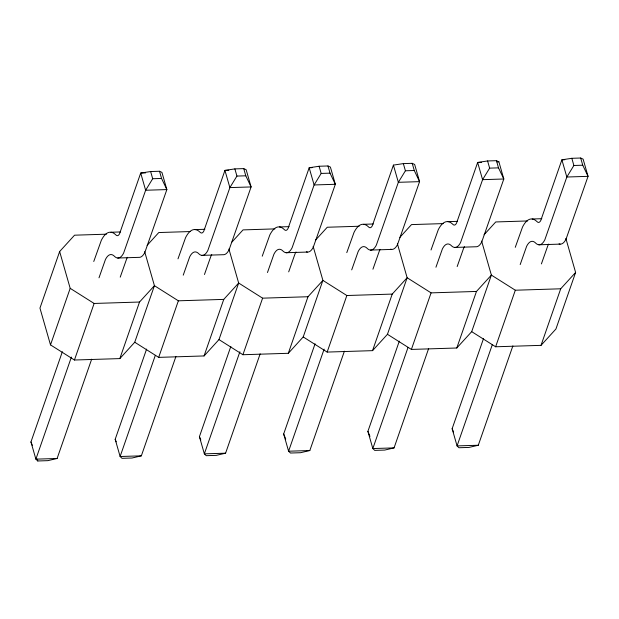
<?xml version="1.0" encoding="UTF-8"?>
<svg xmlns="http://www.w3.org/2000/svg" width="619" height="619" viewBox="0 0 619 619"><rect width="100%" height="100%" fill="white"/><g stroke="black" fill="none" stroke-linecap="round" stroke-linejoin="round"><path stroke-width="0.93" d="M106.422 234.183L74.551 235.189L59.641 251.538L39.956 308.1L50.503 344.891L74.442 360.018L119.831 358.594L134.741 342.237L154.425 285.684L144.668 251.654M50.503 344.891L70.187 288.33L59.641 251.538M91.682 359.144L57.11 458.486L47.787 460.66L37.774 460.977L35.879 459.151L30.95 441.951L62.357 351.724M93.763 261.489L101.315 240.342A58.209 18.137 88.2 0 1 114.422 233.673L116.403 235.359A14.655 4.565 88.2 0 0 119.591 233.696L140.706 173.049L150.634 171.54L159.501 171.262L161.93 172.384L166.859 189.584L144.861 252.382A37.024 11.537 88.2 0 1 138.927 257.357L117.703 258.022M71.409 357.07L35.879 459.151L57.11 458.486M98.994 277.815L105.416 259.578A35.84 11.165 88.2 0 1 114.538 256.382A37.024 11.537 88.2 0 0 123.63 253.047L145.635 190.25L152.692 178.729L150.634 171.54M74.442 360.018L94.127 303.457L139.523 302.033L154.425 285.684L178.365 300.811L223.761 299.387L238.663 283.03L228.906 249M120.225 277.15L126.64 258.912A35.84 11.165 88.2 0 1 127.529 257.318M119.831 358.594L139.523 302.033M175.92 356.49L141.349 455.839L132.025 458.014L122.013 458.323L120.117 456.505L115.188 439.304L146.595 349.07M177.993 258.843L185.553 237.696A58.209 18.137 88.2 0 1 198.66 231.019L200.641 232.705A14.655 4.565 88.2 0 0 203.829 231.049L224.937 170.403L234.872 168.894L243.739 168.616L246.169 169.738L251.097 186.938L229.1 249.736A37.024 11.537 88.2 0 1 223.165 254.711L201.941 255.376M155.33 355.337L120.117 456.505L141.349 455.839M183.232 275.169L189.654 256.931A35.84 11.165 88.2 0 1 198.776 253.736A37.024 11.537 88.2 0 0 207.868 250.401L229.873 187.603L236.93 176.075L234.872 168.894M134.741 342.237L158.681 357.372L178.365 300.811M204.463 274.503L210.878 256.258A35.84 11.165 88.2 0 1 211.768 254.664M158.681 357.372L204.069 355.94L223.761 299.387M204.069 355.94L218.979 339.591L238.663 283.03L262.603 298.165L307.991 296.733L322.901 280.384L313.144 246.354M260.158 353.844L225.587 453.193L216.263 455.367L206.251 455.677L204.355 453.859L199.426 436.658L230.833 346.423M262.232 256.196L269.791 235.042A58.209 18.137 88.2 0 1 282.898 228.372L284.879 230.059A14.655 4.565 88.2 0 0 288.067 228.403L309.175 167.757L319.11 166.248L327.969 165.969L330.407 167.091L335.336 184.292L313.338 247.089A37.024 11.537 88.2 0 1 306.343 251.825M239.886 351.778L204.355 453.859L225.587 453.193M267.47 272.522L273.892 254.285A35.84 11.165 88.2 0 1 283.015 251.09A37.024 11.537 88.2 0 0 292.106 247.755L314.112 184.957L321.168 173.428L319.11 166.248M218.979 339.591L242.919 354.726L262.603 298.165M288.694 271.857L295.116 253.612A35.84 11.165 88.2 0 1 296.006 252.018M242.919 354.726L288.307 353.294L307.991 296.733M288.307 353.294L303.217 336.945L322.901 280.384L346.841 295.518L392.229 294.087L407.14 277.738L397.383 243.708M344.396 351.197L309.825 450.539L300.494 452.713L290.489 453.031L288.593 451.212L283.664 434.004L315.071 343.777M346.787 252.637L354.029 232.396A58.209 18.137 88.2 0 1 367.137 225.726L369.117 227.413A14.655 4.565 88.2 0 0 372.305 225.757L393.413 165.111L403.348 163.602L412.208 163.323L414.645 164.445L419.574 181.646L397.568 244.443A37.024 11.537 88.2 0 1 390.581 249.171M324.124 349.131L288.593 451.212L309.825 450.539M351.708 269.876L358.13 251.631A35.84 11.165 88.2 0 1 367.253 248.443A37.024 11.537 88.2 0 0 376.344 245.109L398.35 182.311L405.406 170.782L403.348 163.602M303.217 336.945L327.157 352.079L346.841 295.518M372.932 269.211L379.354 250.966A35.84 11.165 88.2 0 1 380.244 249.372M327.157 352.079L372.545 350.648L392.229 294.087M372.545 350.648L387.455 334.299L407.14 277.738L431.079 292.872L476.468 291.441L491.378 275.091L481.621 241.062M428.634 348.551L394.063 447.893L384.732 450.067L374.727 450.384L372.831 448.558L367.903 431.358L399.309 341.131M431.025 249.991L438.267 229.75A58.209 18.137 88.2 0 1 451.375 223.08L453.356 224.767A14.655 4.565 88.2 0 0 456.543 223.111L477.651 162.464L487.586 160.955L496.446 160.677L498.883 161.791L503.812 178.999L481.806 241.789A37.024 11.537 88.2 0 1 475.879 246.764L454.656 247.43M408.045 347.398L372.831 448.558L394.063 447.893M435.946 267.23L442.368 248.985A35.84 11.165 88.2 0 1 451.491 245.797A37.024 11.537 88.2 0 0 460.582 242.462L482.588 179.665L489.644 168.136L487.586 160.955M387.455 334.299L411.395 349.426L431.079 292.872M457.17 266.557L463.592 248.32A35.84 11.165 88.2 0 1 464.482 246.726M411.395 349.426L456.783 348.002L476.468 291.441M456.783 348.002L471.693 331.652L491.378 275.091L515.317 290.218L560.706 288.794L575.616 272.445L565.859 238.416M512.872 345.905L478.294 445.247L468.97 447.421L458.965 447.738L457.07 445.912L452.141 428.712L483.547 338.485M515.263 247.337L522.498 227.103A58.209 18.137 88.2 0 1 535.613 220.434L537.594 222.12A14.655 4.565 88.2 0 0 540.782 220.465L561.89 159.81L571.824 158.302L580.684 158.023L583.121 159.145L588.05 176.345L566.045 239.143A37.024 11.537 88.2 0 1 559.058 243.878M492.283 344.744L457.07 445.912L478.294 445.247M520.184 264.576L526.607 246.339A35.84 11.165 88.2 0 1 535.729 243.151A37.024 11.537 88.2 0 0 544.821 239.816L566.826 177.019L573.883 165.49L571.824 158.302M471.693 331.652L495.633 346.779L515.317 290.218M541.408 263.911L547.83 245.673A35.84 11.165 88.2 0 1 548.72 244.079M495.633 346.779L541.021 345.356L560.706 288.794M575.616 272.445L555.932 329.006L541.021 345.356M147.121 245.341L158.789 232.543L190.66 231.537M232.009 241.983L243.027 229.897L274.898 228.891M315.597 240.04L327.265 227.243L359.136 226.244M399.835 237.394L411.503 224.596L443.374 223.598M484.073 234.748L495.742 221.95L527.612 220.952M145.527 172.902L140.706 173.049L145.635 190.25L166.859 189.584L161.559 178.45L159.501 171.262M228.798 170.279L224.937 170.403L229.873 187.603L251.097 186.938L245.797 175.796L243.739 168.616M312.077 167.664L309.175 167.757L314.112 184.957L335.336 184.292L330.035 173.15L327.969 165.969M481.512 162.34L477.651 162.464L482.588 179.665L503.812 178.999L498.512 167.857L496.446 160.677M496.949 161.853L498.883 161.791M564.783 159.725L561.89 159.81L566.826 177.019L588.05 176.345L582.75 165.211L580.684 158.023M152.692 178.729L161.559 178.45M236.93 176.075L245.797 175.796M321.168 173.428L330.035 173.15M405.406 170.782L414.273 170.504L419.574 181.646L398.35 182.311L393.413 165.111M489.644 168.136L498.512 167.857M573.883 165.49L582.75 165.211M110.971 232.241L120.62 231.939M195.209 229.595L204.858 229.285M279.448 226.941L289.096 226.639M363.686 224.295L373.334 223.993M447.924 221.648L457.573 221.347M532.162 219.002L541.811 218.7M286.179 252.73L307.403 252.057M370.417 250.084L391.641 249.411M538.894 244.784L560.118 244.118M70.187 288.33L94.127 303.457M452.141 428.712L453.526 432.07M367.903 431.358L369.976 436.395M283.664 434.004L285.738 439.041M199.426 436.658L200.811 440.008M115.188 439.304L116.225 441.819M30.95 441.951L32.335 445.309M412.208 163.323L414.273 170.504M37.256 459.174L37.774 460.977"/></g></svg>
